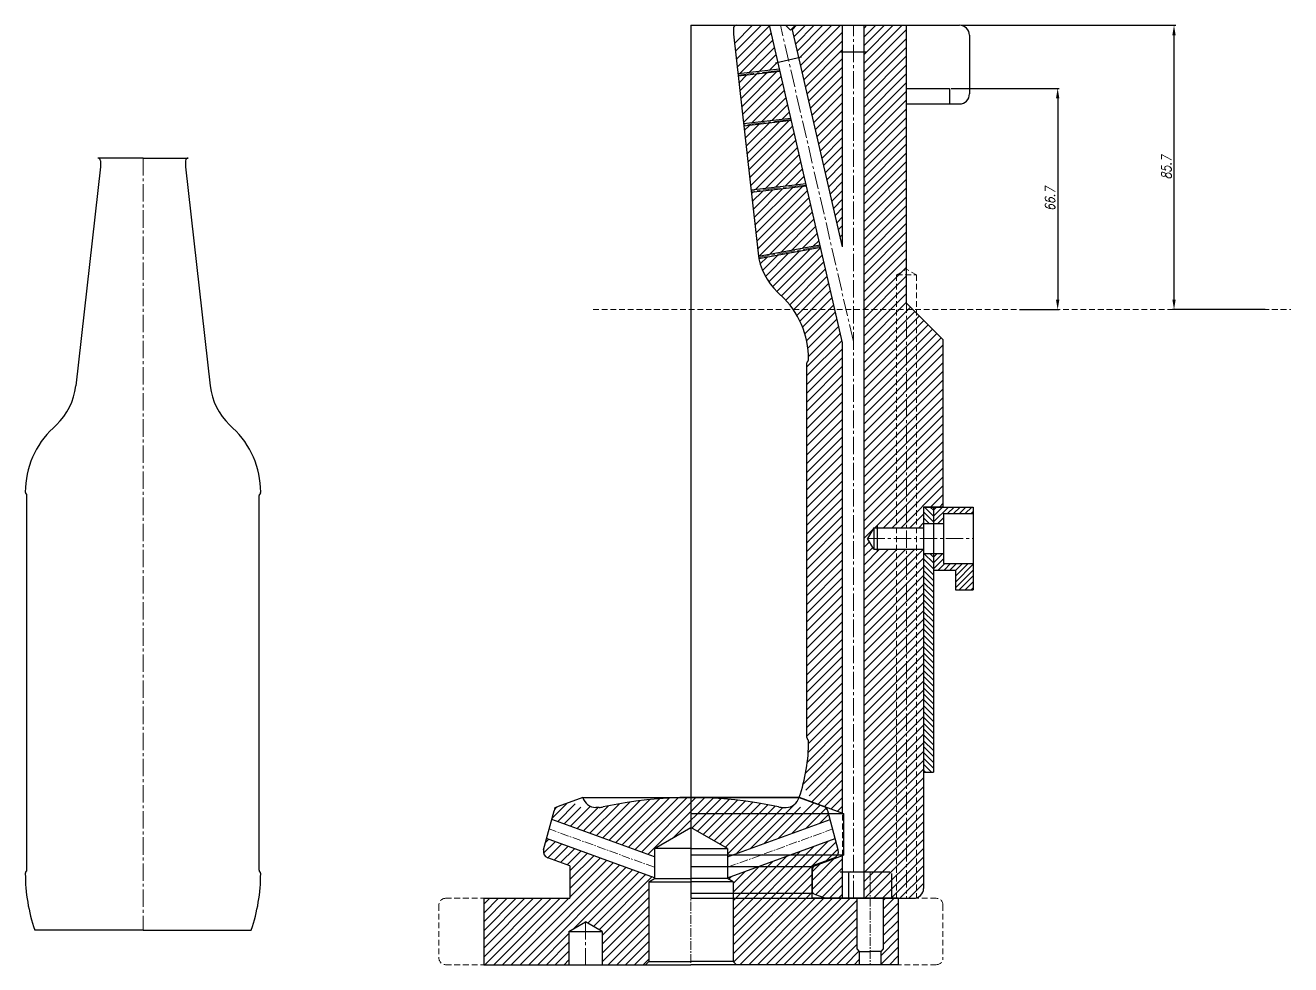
# Model space of a CAD drawing. Extents: x -199 to 935, y -94 to 506.
# Drawn here: x 553.6 to 935.2, y -4.3 to 278.9 of the extents above; entities that cross this region are included whole.
import ezdxf

# ---------------------------------------------------------------- set-up
doc = ezdxf.new("R2010")
doc.units = 0
doc.header["$LTSCALE"] = 7
doc.header["$MEASUREMENT"] = 0
doc.linetypes.add('CENTER2', pattern=[1.125, 0.75, -0.125, 0.125, -0.125])
doc.linetypes.add('HIDDEN', pattern=[0.375, 0.25, -0.125])
doc.layers.get('0').update_dxf_attribs({"linetype": 'CONTINUOUS', "lineweight": 15})
for name, color, linetype, lineweight in [('1', 1, 'CENTER2', 15), ('2', 2, 'HIDDEN', 15), ('3', 3, 'CONTINUOUS', 30), ('8', 252, 'CONTINUOUS', 15)]:
    doc.layers.add(name, color=color, linetype=linetype, lineweight=lineweight)
doc.styles.add('ITALICT', font='ITALICT.shx', dxfattribs={"width": 0.8, "height": 3})
doc.dimstyles.get("Standard").update_dxf_attribs({"dimtxt": 3, "dimasz": 3, "dimexe": 0.5, "dimexo": 0.5, "dimgap": 0.8, "dimtad": 1, "dimdsep": 46, "dimtxsty": 'ITALICT', "dimcen": 0.09, "dimazin": 2, "dimtfac": 1, "dimtmove": 0, "dimatfit": 3, "dimfxl": 1, "dimtolj": 1, "dimtzin": 0, "dimarcsym": 0})

# ---------------------------------------------------------------- blocks, each defined once
blk = doc.blocks.new('*D109')
at = {"color": 0, "linetype": 'ByBlock', "lineweight": -2, "transparency": 16777216}
for p, q in [((832.79, 259.87), (865.44, 259.87)), ((864.94, 256.87), (864.94, 196.17)), ((853.43, 193.17), (865.44, 193.17))]:
    blk.add_line(p, q, dxfattribs=at)
at = {"color": 0, "transparency": 16777216}
for points in [[(864.44, 256.87), (865.44, 256.87), (864.94, 259.87)], [(864.44, 196.17), (865.44, 196.17), (864.94, 193.17)]]:
    blk.add_solid(points, dxfattribs=at)
at = {"color": 0, "transparency": 16777216, "insert": (862.64, 226.52), "char_height": 3, "attachment_point": 5, "rotation": 90, "style": 'ITALICT'}
blk.add_mtext('\\A1;66.7', dxfattribs=at)
blk = doc.blocks.new('*D110')
at = {"color": 0, "linetype": 'ByBlock', "lineweight": -2, "transparency": 16777216}
for p, q in [((835.84, 278.87), (900.53, 278.87)), ((900.03, 196.17), (900.03, 275.87)), ((927.47, 193.17), (899.53, 193.17))]:
    blk.add_line(p, q, dxfattribs=at)
at = {"color": 0, "transparency": 16777216}
for points in [[(899.53, 275.87), (900.53, 275.87), (900.03, 278.87)], [(899.53, 196.17), (900.53, 196.17), (900.03, 193.17)]]:
    blk.add_solid(points, dxfattribs=at)
at = {"color": 0, "transparency": 16777216, "insert": (897.73, 236.02), "char_height": 3, "attachment_point": 5, "rotation": 90, "style": 'ITALICT'}
blk.add_mtext('\\A1;85.7', dxfattribs=at)
blk = doc.blocks.new('A$C7AA643B1')
at = {"layer": '8'}
h = blk.add_hatch(dxfattribs=at)
h.set_pattern_fill('ANSI31', scale=15)
h.set_pattern_definition([(45, (-79.7259, -279.4683), (-1.325825, 1.325825), [])])
h.paths.add_polyline_path([(70.15, -150.7), (56.15, -150.7), (56.15, -151.45), (70.15, -151.45)], flags=17)
h.paths.add_polyline_path([(70.15, -157.95), (56.15, -157.95), (56.15, -158.7), (70.15, -158.7)], flags=17)
h.paths.add_polyline_path([(76, -94.75), (64.95, -83.7), (64.95, 0), (53, 0), (53, -8), (52.25, -8), (52.25, -255.15), (53, -255.15), (53, -263.15), (67.15, -263.15, 0.414214), (70.15, -260.15), (70.15, -158.7), (56.15, -158.7), (56.15, -157.95), (55.15, -157.95), (53.27, -154.7), (55.15, -151.45), (56.15, -151.45), (56.15, -150.7), (70.15, -150.7), (70.15, -145.1), (76, -145.1)])
h.paths.add_polyline_path([(45.75, -255.15), (45, -255.15), (45, -263.15), (45.75, -263.15)])
h.paths.add_polyline_path([(53, -255.15), (52.25, -255.15), (52.25, -263.15), (53, -263.15)], flags=17)
h.paths.add_polyline_path([(45, -255.15), (45.75, -255.15), (45.75, -250.24), (37.54, -253.23, 0.315299), (36.55, -254.64), (36.55, -260.95, 0.315299), (37.21, -261.89), (40.67, -263.15), (45, -263.15)])
h.paths.add_polyline_path([(45.75, -95.66), (39.12, -66.94), (20.51, -70.34, 0.155587), (26.12, -80.43), (27.14, -81.39, -0.208694), (35.49, -100.87), (35.09, -101.4, 0.162278), (34.99, -101.7), (34.99, -214.7, 0.33077), (35.22, -215.25, -0.284079), (35.49, -215.7, -0.068769), (33.54, -229.84, -0.427646), (35.46, -233.73), (45.75, -237.47)])
h.paths.add_polyline_path([(34.86, -48.48), (18.19, -50.35), (20.25, -68.7, 0.012688), (20.38, -69.66), (38.96, -66.26)])
h.paths.add_polyline_path([(30.3, -28.74), (15.95, -30.35), (18.11, -49.65), (34.7, -47.79)])
h.paths.add_polyline_path([(26.88, -13.93), (14.27, -15.35), (15.87, -29.65), (30.14, -28.05)])
h.paths.add_polyline_path([(22.89, 0), (16.08, 0, -0.454796), (12.91, -3.23), (14.19, -14.65), (26.72, -13.25), (26.24, -11.14), (25.51, -11.31)])
h.paths.add_polyline_path([(23.66, 0), (22.89, 0), (25.51, -11.31), (26.24, -11.14)], flags=17)
h.paths.add_polyline_path([(31.18, -0.32), (30.55, -0.95), (32.57, -9.68), (33.3, -9.51)])
h.paths.add_polyline_path([(45.75, 0), (45, 0), (45, -8), (45.75, -8)], flags=17)
h.paths.add_polyline_path([(53, 0), (52.25, 0), (52.25, -8), (53, -8)], flags=17)
h.paths.add_polyline_path([(45, 0), (31.5, 0), (31.18, -0.32), (33.3, -9.51), (32.57, -9.68), (45.75, -66.77), (45.75, -8), (45, -8)])
h.paths.add_polyline_path([(36.93, -18.69), (43.53, -17.93), (43.02, -13.46), (36.42, -14.22)], flags=24)
h.paths.add_polyline_path([(44.31, -186.23), (53.69, -186.23), (53.69, -181.73), (44.31, -181.73)], flags=9)
h.paths.add_polyline_path([(55.76, -251.41), (57.04, -258.63), (61.47, -257.85), (60.2, -250.63)], flags=24)
h.paths.add_polyline_path([(56.48, -175.89), (61.75, -175.89), (61.75, -171.39), (56.48, -171.39)], flags=24)
h.paths.add_polyline_path([(56.57, -166.89), (61.73, -166.89), (61.73, -162.39), (56.57, -162.39)], flags=24)
h.paths.add_polyline_path([(53.12, -33.97), (62.27, -31.85), (61.25, -27.47), (52.11, -29.58)], flags=9)
h.paths.add_polyline_path([(43.65, -158.08), (43.65, -151.32), (39.15, -151.32), (39.15, -158.08)], flags=24)
h.paths.add_polyline_path([(27.97, -53.84), (30.06, -62.87), (34.44, -61.86), (32.36, -52.83)], flags=24)
h = blk.add_hatch(dxfattribs=at)
h.set_pattern_fill('ANSI31', scale=10, angle=90, style=0)
h.set_pattern_definition([(135, (-127.1053, -367.5647), (-0.8838835, -0.8838835), [])])
h.paths.add_polyline_path([(73.15, -225.1), (73.15, -215.7), (70.15, -215.7), (70.15, -225.1)])
h.paths.add_polyline_path([(70.15, -215.7), (73.15, -215.7), (73.15, -191.7), (70.15, -191.7)])
h.paths.add_polyline_path([(70.15, -191.7), (73.15, -191.7), (73.15, -179.7), (70.15, -179.7)])
h.paths.add_polyline_path([(73.15, -159.2), (70.15, -159.2), (70.15, -179.7), (73.15, -179.7)])
h.paths.add_polyline_path([(73.15, -145.2), (70.15, -145.2), (70.15, -150.2), (73.15, -150.2)])
h = blk.add_hatch(dxfattribs=at)
h.set_pattern_fill('ANSI31', scale=10, style=0)
h.set_pattern_definition([(45, (-127.1053, -367.5647), (-0.8838835, 0.8838835), [])])
h.paths.add_polyline_path([(76.15, -147.2), (85.15, -147.2), (85.15, -145.2), (73.15, -145.2), (73.15, -150.2), (76.15, -150.2)])
h.paths.add_polyline_path([(76.15, -162.2), (76.15, -159.2), (73.15, -159.2), (73.15, -164.2), (79.75, -164.2), (79.75, -170.2), (85.15, -170.2), (85.15, -162.2)])
at = {"layer": '1', "color": 7}
for p, q in [((49, -95.29), (27, 0)), ((49, -263.15), (49, 0)), ((26.8, -13.59), (14.23, -15)), ((30.22, -28.4), (15.91, -30)), ((34.78, -48.14), (18.15, -50)), ((39.04, -66.6), (20.44, -70)), ((65, -73.52), (65, -263.15)), ((53.27, -154.7), (85.15, -154.7))]:
    blk.add_line(p, q, dxfattribs=at)
at = {"layer": '2', "color": 7}
for p, q in [((62, -75.25), (65, -73.52)), ((62, -75.25), (68, -75.25)), ((62, -75.25), (62, -263.15)), ((68, -75.25), (65, -73.52)), ((68, -75.25), (68, -263.03)), ((45.75, -250.24), (45.75, -237.47)), ((36.55, -253.59), (37.54, -253.23)), ((36.55, -253.59), (36.55, -254.64)), ((36.55, -260.95), (36.55, -261.65)), ((36.55, -261.65), (37.21, -261.89))]:
    blk.add_line(p, q, dxfattribs=at)
at = {"layer": '3', "color": 7}
for p, q in [((0, 0), (0, -263.15)), ((0, 0), (81, 0)), ((45.75, -95.66), (23.66, 0)), ((30, -1.5), (28.5, 0)), ((30, -1.5), (31.5, 0)), ((45.75, -66.77), (45.75, 0)), ((52.25, -263.15), (52.25, 0)), ((64.95, 0), (64.95, -83.7)), ((12.85, -0.8), (12.85, -2.7)), ((12.85, -2.7), (20.25, -68.7)), ((45.75, -66.77), (30.55, -0.95)), ((84, -3), (84, -20.7)), ((25.51, -11.31), (33.3, -9.51)), ((45, -8), (53, -8)), ((26.72, -13.25), (14.19, -14.65)), ((26.88, -13.93), (14.27, -15.35)), ((64.95, -19), (77.95, -19)), ((77.95, -19), (77.95, -23.7)), ((64.95, -23.7), (81, -23.7)), ((30.14, -28.05), (15.87, -29.65)), ((30.3, -28.74), (15.95, -30.35)), ((34.7, -47.79), (18.11, -49.65)), ((34.86, -48.48), (18.19, -50.35)), ((38.96, -66.26), (20.38, -69.66)), ((39.12, -66.94), (20.51, -70.34)), ((26.12, -80.43), (27.14, -81.39)), ((64.95, -83.7), (76, -94.75)), ((76, -94.75), (76, -145.1)), ((45.75, -237.47), (45.75, -95.66)), ((34.99, -214.7), (34.99, -101.7)), ((35.39, -101), (35.09, -101.4)), ((70.15, -145.1), (76, -145.1)), ((70.15, -145.1), (70.15, -260.15)), ((70.15, -145.2), (85.15, -145.2)), ((73.15, -145.2), (73.15, -225.1)), ((76.15, -147.2), (85.15, -147.2)), ((76.15, -147.2), (76.15, -162.2)), ((85.15, -145.2), (85.15, -170.2)), ((55.15, -151.45), (53.27, -154.7)), ((55.15, -151.45), (55.15, -157.95)), ((55.15, -151.45), (70.15, -151.45)), ((56.15, -150.7), (56.15, -158.7)), ((70.15, -150.2), (76.15, -150.2)), ((55.15, -157.95), (53.27, -154.7)), ((55.15, -157.95), (70.15, -157.95)), ((70.15, -159.2), (76.15, -159.2)), ((76.15, -162.2), (85.15, -162.2)), ((73.15, -164.2), (79.75, -164.2)), ((79.75, -164.2), (79.75, -170.2)), ((79.75, -170.2), (85.15, -170.2)), ((35.39, -215.4), (35.09, -215)), ((70.15, -225.1), (73.15, -225.1)), ((0, -232.7), (32.65, -232.7)), ((32.65, -232.7), (46, -237.56)), ((0, -237.56), (46, -237.56)), ((46, -237.56), (46, -250.15)), ((46, -250.15), (0, -250.15)), ((37.54, -253.23), (46, -250.15)), ((45.75, -263.15), (45.75, -250.24)), ((0, -253.59), (36.55, -253.59)), ((36.55, -254.64), (36.55, -260.95)), ((45, -255.15), (53, -255.15)), ((36.55, -261.65), (0, -261.65)), ((0, -263.15), (67.15, -263.15)), ((37.21, -261.89), (40.67, -263.15))]:
    blk.add_line(p, q, dxfattribs=at)
for centre, radius, start, end in [((81, -3), 3, 0, 90), ((13.65, -0.8), 0.8, 90, 180), ((81, -20.7), 3, 270, 0), ((39.13, -66.58), 19, 186.3974, 226.7904), ((8.99, -100.7), 26.5, 0, 46.7904), ((35.49, -101.7), 0.5, 143.1301, 180), ((34.99, -100.7), 0.5, 323.1301, 360), ((-16.63, -215.7), 52.13, 340.9661, 0), ((35.49, -214.7), 0.5, 180, 216.8699), ((34.99, -215.7), 0.5, 0, 36.8699), ((38.05, -254.64), 1.5, 110, 180), ((37.55, -260.95), 1, 180, 250), ((67.15, -260.15), 3, 270, 0)]:
    blk.add_arc(centre, radius, start, end, dxfattribs=at)
blk = doc.blocks.new('A$C669206CA')
at = {"layer": '8'}
h = blk.add_hatch(dxfattribs=at)
h.set_pattern_fill('ANSI31', color=2, scale=15)
h.set_pattern_definition([(45, (-7.0785, -6.1837), (-1.325825, 1.325825), [])])
h.paths.add_polyline_path([(0, 0, 0.053951), (-26.44, -2.86, -0.053951), (-27.72, -3), (-28.72, -3, -0.138201), (-30.81, -2.41, -0.501319), (-35.41, -1.03), (-40.04, -2.71, 0.244698), (-41.28, -4.07), (-41.96, -6.59), (-11, -17.86), (-11, -15.4), (0, -9.05)])
h.paths.add_polyline_path([(41.96, -6.59), (41.28, -4.07, 0.244698), (40.04, -2.71), (35.41, -1.03, -0.501319), (30.81, -2.41, -0.138201), (28.72, -3), (27.72, -3, -0.053951), (26.44, -2.86, 0.053951), (0, 0), (0, -9.05), (11, -15.4), (11, -17.86)])
h.paths.add_polyline_path([(36.5, -20.65), (43.18, -18.22, 0.388879), (44.43, -15.82), (43.52, -12.41), (11, -24.24), (11, -24.39), (12.75, -25.4), (12.75, -49.4), (13.75, -50.4), (50, -50.4), (50, -45.65), (50, -30.4), (36.5, -30.4)])
h.paths.add_polyline_path([(-12.75, -25.4), (-11, -24.39), (-11, -24.24), (-43.52, -12.41), (-44.43, -15.82, 0.388879), (-43.18, -18.22), (-36.5, -20.65), (-36.5, -30.4), (-62.5, -30.4), (-62.5, -50.4), (-36.8, -50.4), (-36.8, -40.4), (-31.8, -37.51), (-26.8, -40.4), (-26.8, -50.4), (-13.75, -50.4), (-12.75, -49.4)])
h.paths.add_polyline_path([(62.5, -30.4), (58, -30.4), (58, -45.65), (58, -50.4), (62.5, -50.4)])
h.paths.add_polyline_path([(58, -45.65), (57.25, -46.4), (57.25, -50.4), (58, -50.4)])
h.paths.add_polyline_path([(50.75, -46.4), (50, -45.65), (50, -50.4), (50.75, -50.4)])
h.paths.add_polyline_path([(29.33, -35.82), (29.33, -29.98), (24.83, -29.98), (24.83, -35.82)], flags=24)
h.paths.add_polyline_path([(21.9, -40.88), (21.9, -34.92), (17.4, -34.92), (17.4, -40.88)], flags=24)
h.paths.add_polyline_path([(-36.68, -34.02), (-28.67, -34.02), (-28.67, -29.52), (-36.68, -29.52)], flags=24)
h.paths.add_polyline_path([(-19.01, -47.98), (-19.01, -42.82), (-23.51, -42.82), (-23.51, -47.98)], flags=24)
at = {"layer": '1', "color": 2, "ltscale": 0.5}
for p, q in [((0, 0), (0, -50.4)), ((-11, -21.05), (-42.74, -9.5)), ((11, -21.05), (42.74, -9.5)), ((54, -22.4), (54, -50.4))]:
    blk.add_line(p, q, dxfattribs=at)
at = {"layer": '1', "color": 2}
blk.add_line((-31.8, -37.51), (-31.8, -50.4), dxfattribs=at)
at = {"layer": '2', "color": 2}
for p, q in [((-41.28, -4.07), (-41.01, -3.06)), ((-40.04, -2.71), (-41.01, -3.06)), ((40.04, -2.71), (41.01, -3.06)), ((41.28, -4.07), (41.01, -3.06)), ((-74, -30.4), (-62.5, -30.4)), ((74, -30.4), (62.5, -30.4)), ((-76, -32.4), (-76, -48.4)), ((76, -32.4), (76, -48.4)), ((-74, -50.4), (-62.5, -50.4)), ((74, -50.4), (62.5, -50.4))]:
    blk.add_line(p, q, dxfattribs=at)
for centre, start, end in [((-74, -32.4), 90, 180), ((74, -32.4), 0, 90), ((-74, -48.4), 180, 270), ((74, -48.4), 270, 0)]:
    blk.add_arc(centre, 2, start, end, dxfattribs=at)
at = {"layer": '3', "color": 2}
for p, q in [((-32.6, 0), (32.59, 0)), ((32.59, 0), (40.04, -2.71)), ((-32.6, 0), (-40.04, -2.71)), ((-27.72, -3), (-28.72, -3)), ((27.72, -3), (28.72, -3)), ((-44.43, -15.82), (-41.28, -4.07)), ((-11, -17.86), (-41.96, -6.59)), ((11, -17.86), (41.96, -6.59)), ((44.43, -15.82), (41.28, -4.07)), ((-11, -15.4), (0, -9.05)), ((-11, -15.4), (0, -9.05)), ((11, -15.4), (0, -9.05)), ((-11, -24.24), (-43.52, -12.41)), ((11, -24.24), (43.52, -12.41)), ((-36.5, -20.65), (-43.18, -18.22)), ((0, -15.4), (-11, -15.4)), ((-11, -15.4), (-11, -24.39)), ((0, -15.4), (-11, -15.4)), ((0, -15.4), (11, -15.4)), ((11, -15.4), (11, -24.39)), ((36.5, -20.65), (43.18, -18.22)), ((-36.5, -20.65), (-36.5, -30.4)), ((36.5, -20.65), (36.5, -30.4)), ((48, -22.4), (60, -22.4)), ((-12.75, -25.4), (-11, -24.39)), ((-12.75, -25.4), (0, -25.4)), ((-11, -24.39), (0, -24.39)), ((11, -24.39), (0, -24.39)), ((12.75, -25.4), (0, -25.4)), ((12.75, -25.4), (11, -24.39)), ((-62.5, -30.4), (-36.5, -30.4)), ((62.5, -30.4), (36.5, -30.4)), ((62.5, -30.4), (62.5, -50.4)), ((-36.8, -40.4), (-31.8, -37.51)), ((-26.8, -40.4), (-31.8, -37.51)), ((-36.8, -40.4), (-26.8, -40.4)), ((50, -45.65), (50.75, -46.4)), ((58, -45.65), (57.25, -46.4)), ((-12.75, -49.4), (-13.75, -50.4)), ((-12.75, -49.4), (0, -49.4)), ((12.75, -49.4), (0, -49.4)), ((12.75, -49.4), (13.75, -50.4)), ((50.75, -46.4), (54, -46.4)), ((50.75, -46.4), (50.75, -50.4)), ((57.25, -46.4), (54, -46.4)), ((57.25, -46.4), (57.25, -50.4)), ((-62.5, -50.4), (0, -50.4)), ((62.5, -50.4), (0, -50.4))]:
    blk.add_line(p, q, dxfattribs=at)
at = {"layer": '3', "color": 2, "ltscale": 0.5}
for p, q in [((-12.75, -25.4), (-12.75, -49.4)), ((12.75, -25.4), (12.75, -49.4)), ((47.5, -22.9), (47.5, -30.4)), ((60.5, -22.9), (60.5, -30.4)), ((-62.5, -30.4), (-62.5, -50.4)), ((50, -30.4), (50, -45.65)), ((58, -30.4), (58, -45.65)), ((-36.8, -40.4), (-36.8, -50.4)), ((-26.8, -40.4), (-26.8, -50.4))]:
    blk.add_line(p, q, dxfattribs=at)
at = {"layer": '3', "color": 2}
for centre, radius, start, end in [((0, -123.59), 123.59, 77.6473, 102.3527), ((-39.35, -4.59), 2, 110, 165), ((-28.72, 1), 4, 194.4775, 270), ((-27.72, 3), 6, 270, 282.3527), ((27.72, 3), 6, 257.6473, 270), ((28.72, 1), 4, 270, 345.5225), ((39.35, -4.59), 2, 15, 70), ((-42.5, -16.34), 2, 165, 250), ((42.5, -16.34), 2, 290, 15), ((48, -22.9), 0.5, 90, 180)]:
    blk.add_arc(centre, radius, start, end, dxfattribs=at)

msp = doc.modelspace()

# ---------------------------------------------------------------- linework, layer by layer
at = {"layer": '1'}
msp.add_line((589.0917, 238.8695), (589.0917, 6.1695), dxfattribs=at)
at = {"layer": '2'}
msp.add_line((724.8113, 193.171), (935.2144, 193.171), dxfattribs=at)
at = {"layer": '3'}
for p, q in [((589.0917, 238.8695), (575.4417, 238.8695)), ((576.2417, 238.0695), (576.2417, 236.1695)), ((589.0917, 238.8695), (602.7417, 238.8695)), ((601.9417, 238.0695), (601.9417, 236.1695)), ((576.2417, 236.1695), (568.8417, 170.1695)), ((601.9417, 236.1695), (609.3417, 170.1695)), ((562.9687, 158.4383), (561.953, 157.4841)), ((615.2147, 158.4383), (616.2304, 157.4841)), ((553.6967, 137.8695), (553.9967, 137.4695)), ((624.4867, 137.8695), (624.1867, 137.4695)), ((554.0967, 24.1695), (554.0967, 137.1695)), ((624.0867, 24.1695), (624.0867, 137.1695)), ((553.6967, 23.4695), (553.9967, 23.8695)), ((624.4867, 23.4695), (624.1867, 23.8695)), ((589.0917, 6.1695), (556.4467, 6.1695)), ((589.0917, 6.1695), (621.7367, 6.1695))]:
    msp.add_line(p, q, dxfattribs=at)
for centre, radius, start, end in [((575.4417, 238.0695), 0.8, 0, 90), ((602.7417, 238.0695), 0.8, 90, 180), ((549.96, 172.2865), 19, 313.209602, 353.602646), ((628.2234, 172.2865), 19, 186.397354, 226.790398), ((580.0967, 138.1695), 26.5, 133.209602, 180), ((598.0867, 138.1695), 26.5, 0, 46.790398), ((554.0967, 138.1695), 0.5, 180, 216.869898), ((553.5967, 137.1695), 0.5, 0, 36.869898), ((624.5867, 137.1695), 0.5, 143.130102, 180), ((624.0867, 138.1695), 0.5, 323.130102, 360), ((554.0967, 23.1695), 0.5, 143.130102, 180), ((605.7235, 23.1695), 52.1268, 180, 199.033935), ((553.5967, 24.1695), 0.5, 323.130102, 0), ((572.46, 23.1695), 52.1268, 340.966065, 0), ((624.5867, 24.1695), 0.5, 180, 216.869898), ((624.0867, 23.1695), 0.5, 0, 36.869898)]:
    msp.add_arc(centre, radius, start, end, dxfattribs=at)

# ---------------------------------------------------------------- block references
at = {"layer": '8'}
for name, p in [('A$C7AA643B1', (754.3433, 278.871)), ('A$C669206CA', (754.3433, 46.121))]:
    msp.add_blockref(name, p, dxfattribs=at)

# ---------------------------------------------------------------- dimensions: what is measured, and where the dimension line sits
for base, p1, p2, picture, middle in [((900.0286, 278.871), (927.9668, 193.171), (835.3433, 278.871), '*D110', (897.7286, 236.021)), ((864.9389, 193.171), (832.2933, 259.871), (852.9327, 193.171), '*D109', (862.6389, 226.521))]:
    dim = msp.add_linear_dim(base=base, p1=p1, p2=p2, angle=90, dimstyle='Standard', override={"dimarcsym": 1})
    dim.commit()
    dim.dimension.update_dxf_attribs({"geometry": picture, "text_midpoint": middle})

doc.saveas('drawing.dxf')
